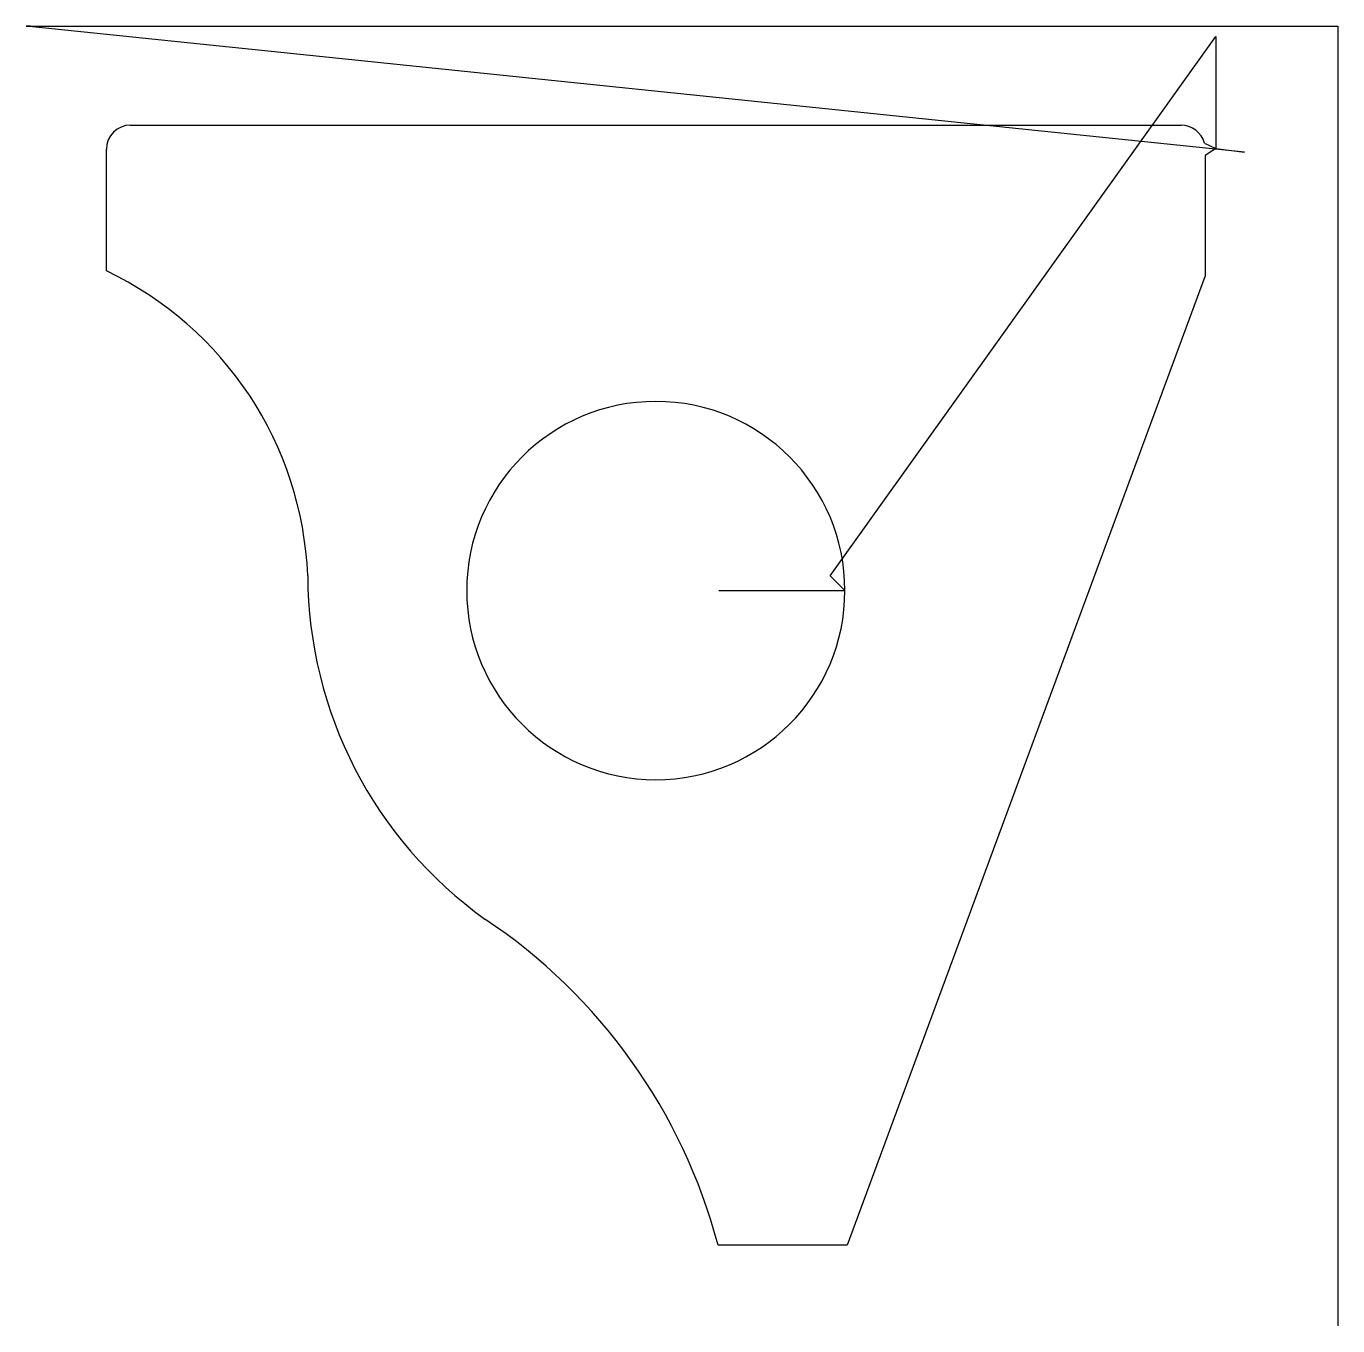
# Model space of a CAD drawing. Header units: metres. Extents: x 0 to 312, y 183 to 492.
import ezdxf

# ---------------------------------------------------------------- set-up
doc = ezdxf.new("R2010")
doc.units = ezdxf.units.M

msp = doc.modelspace()

# ---------------------------------------------------------------- linework, layer by layer
at = {"layer": 'TOOL_0'}
for p, q in [((289.923, 461.956), (-0.001, 491.939)), ((-0.001, 491.939), (0.999, 491.939)), ((0.999, 491.939), (-0.001, 491.939)), ((-0.001, 491.939), (0.999, 491.939)), ((0.999, 491.939), (312.117, 491.939)), ((312.117, 491.939), (312.117, 183.724)), ((191.286, 361.194), (283.067, 489.53)), ((283.067, 489.53), (283.067, 462.826)), ((24.821, 468.407), (274.821, 468.407)), ((19.071, 433.71), (19.071, 462.657)), ((280.374, 464.151), (283.067, 462.825)), ((283.067, 462.826), (280.571, 461.158)), ((283.067, 462.825), (289.923, 461.956)), ((280.571, 461.158), (280.571, 432.524)), ((280.571, 432.524), (195.343, 201.908)), ((194.822, 357.658), (191.286, 361.194)), ((164.822, 357.658), (194.822, 357.658)), ((195.343, 201.908), (164.628, 201.908)), ((312.117, 183.724), (312.117, 182.724))]:
    msp.add_line(p, q, dxfattribs=at)
for centre, radius, start, end in [((24.821, 462.657), 5.75, 90, 180), ((274.821, 462.657), 5.75, 15.0585, 90), ((-17.181, 357.656), 84.252, 2.42442, 64.51467), ((149.822, 357.658), 45, 0, 180), ((167.912, 361.538), 100.917, 180.18055, 234.39368), ((149.822, 357.658), 45, 180, 0), ((34.456, 167.456), 134.654, 14.8243, 56.30557)]:
    msp.add_arc(centre, radius, start, end, dxfattribs=at)

doc.saveas('drawing.dxf')
